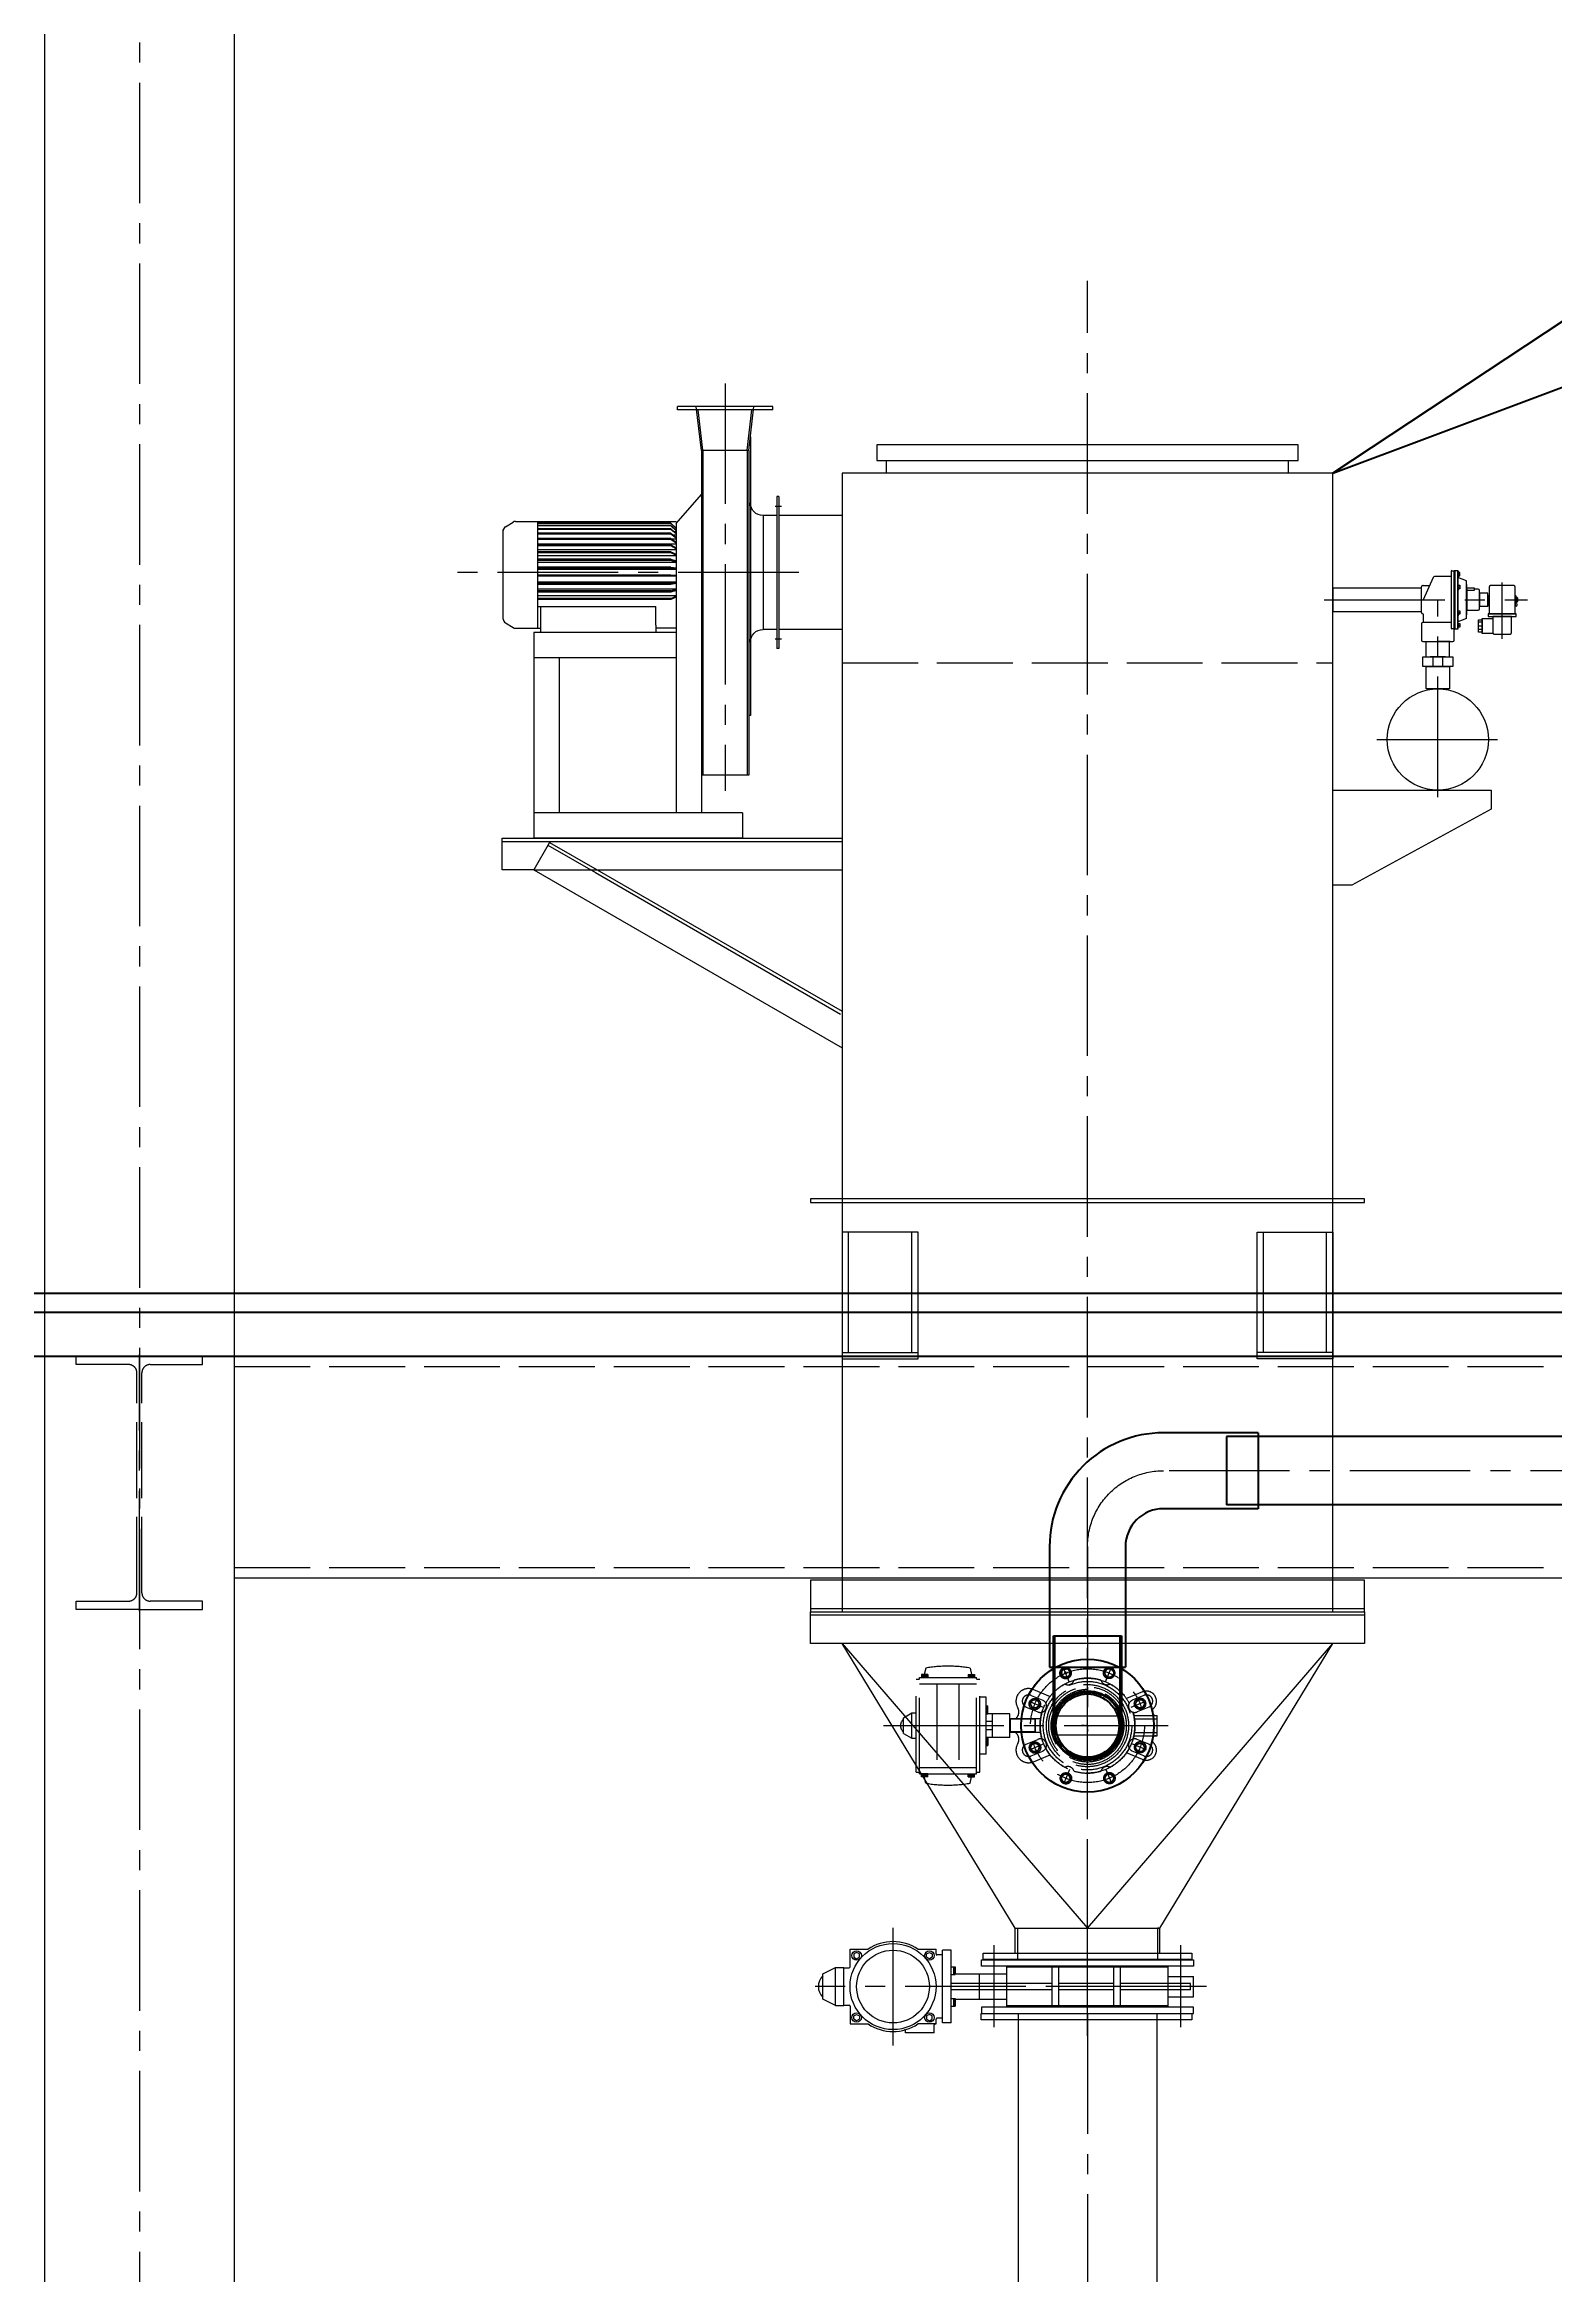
# Model space of a CAD drawing. Header units: millimetres. Extents: x 163705 to 1616509, y 81827 to 302547.
# Drawn here: x 1471036 to 1473418, y 149313 to 152833 of the extents above; entities that cross this region are included whole.
import ezdxf

# ---------------------------------------------------------------- set-up
doc = ezdxf.new("R2010")
doc.units = ezdxf.units.MM
doc.header["$LTSCALE"] = 10
doc.linetypes.add('ACAD_ISO02W100', pattern=[15, 12, -3])
doc.linetypes.add('CENTER2', pattern=[28.575, 19.05, -3.175, 3.175, -3.175])
for name, color, linetype, lineweight in [('1-中心线', 1, 'CENTER2', 0), ('1-剖面线', 8, 'Continuous', 0), ('1-虚线', 8, 'ACAD_ISO02W100', 0), ('1-设备轮廓', 2, 'Continuous', 18), ('1-钢构', 6, 'Continuous', 0)]:
    doc.layers.add(name, color=color, linetype=linetype, lineweight=lineweight)
doc.layers.add('1-隐线', color=8, linetype='Continuous')
doc.styles.get("Standard").update_dxf_attribs({"font": 'arial.ttf'})

# ---------------------------------------------------------------- blocks, each defined once
blk = doc.blocks.new('*U270')
for p, q in [((0, 16000), (0, 0)), ((300, 16000), (300, 0))]:
    blk.add_line(p, q)
at = {"layer": '1-中心线'}
blk.add_line((150, 16000), (150, 0), dxfattribs=at)
blk = doc.blocks.new('G$C3A64C6E4')
for p, q in [((0, 390), (0, 403)), ((0, 403), (100, 403)), ((83, 390), (0, 390)), ((200, 403), (100, 403)), ((117, 390), (200, 390)), ((200, 390), (200, 403)), ((96, 29), (96, 377)), ((104, 29), (104, 377)), ((0, 3), (0, 16)), ((0, 16), (83, 16)), ((100, 3), (0, 3)), ((100, 3), (200, 3)), ((200, 16), (117, 16)), ((200, 3), (200, 16))]:
    blk.add_line(p, q)
for centre, start, end in [((83, 377), 0, 90), ((117, 377), 90, 180), ((83, 29), 270, 0), ((117, 29), 180, 270)]:
    blk.add_arc(centre, 13, start, end)
at = {"layer": '1-中心线'}
blk.add_line((100, 0), (100, 406), dxfattribs=at)
blk.add_text('HC_SUPERPART', height=0.001).set_placement((100, 3))
blk = doc.blocks.new('*U283')
for p, q in [((0, 350), (5700, 350)), ((0, 350), (0, 0)), ((0, 0), (5700, 0))]:
    blk.add_line(p, q)
at = {"layer": '1-虚线'}
for p, q in [((0, 334), (5700, 334)), ((0, 16), (5700, 16))]:
    blk.add_line(p, q, dxfattribs=at)
blk = doc.blocks.new('*U287')
for p, q in [((0, 100, -1), (40000.1, 100, -19.8)), ((0, 70, -1), (40000.1, 70, -19.8)), ((0, 0, -0.9), (40000.1, 0, -21.3))]:
    blk.add_line(p, q)
blk = doc.blocks.new('A$C005838B1')
for q in [(743.6, 258), (743.6, 326.3), (704.8, 201.9)]:
    blk.add_line((524.6, 326.3), q)
for points in [[(524.6, 825.7), (524.6, 326.3), (236.1, -91.5)], [(743.6, 825.7), (743.6, 258), (236.1, -476.9)]]:
    blk.add_lwpolyline(points)
blk.add_lwpolyline([(469.1, 815.7), (802.2, 815.7), (802.2, 825.7), (469.1, 825.7)], close=True)
at = {"layer": '1-中心线'}
blk.add_lwpolyline([(634.1, 825.7), (634.1, 292.2), (236.1, -284.2)], dxfattribs=at)
blk = doc.blocks.new('DN200正视图')
for p, q in [((-375.5, 31), (-375.5, 59)), ((-375.5, 59), (-347, 59)), ((-268, 59), (-239.5, 59)), ((-239.5, 51.5), (-239.5, 59)), ((-229.5, 50), (-238, 50)), ((-229.5, -57.5), (-229.5, 57.5)), ((-215.5, 57.5), (-229.5, 57.5)), ((-215.5, -57.5), (-215.5, 57.5)), ((-418.5, 20), (-398.5, 30)), ((-418.5, -20), (-418.5, 20)), ((-398.5, -30), (-398.5, 30)), ((-398.5, 30), (-385.5, 30)), ((-398.5, 30), (-385.5, 30)), ((-385.5, -30), (-385.5, 30)), ((-385.5, 29.5), (-380.5, 29.5)), ((-385.5, 29.5), (-377, 29.5)), ((-215.5, 19), (-215.5, 31)), ((-215.5, 31), (-209, 31)), ((-215.5, 19), (-209, 19)), ((-55.7, 5), (-215.5, 5)), ((-211.5, 19), (-211.5, 31)), ((-211.5, 25), (-209, 25)), ((-209, 19), (-209, 31)), ((-208.7, 20), (-127.5, 20)), ((-208.5, 22), (-208.5, 28)), ((-171, -20), (-171, 20)), ((127.5, 32.5), (-127.5, 32.5)), ((-127.5, -32.5), (-127.5, 32.5)), ((127.5, 30.5), (-127.5, 30.5)), ((-55.7, -32.5), (-55.7, 32.5)), ((-45.2, -32.5), (-45.2, 32.5)), ((41.7, 5), (-45.2, 5)), ((41.7, 0), (-45.2, 0)), ((41.7, -32.5), (41.7, 32.5)), ((52.4, -32.5), (52.4, 32.5)), ((163.1, 5), (52.4, 5)), ((127.5, -32.5), (127.5, 32.5)), ((127.5, 16), (167.5, 16)), ((163.1, -5), (163.1, 5)), ((167.5, -16), (167.5, 16)), ((-398.5, -30), (-418.5, -20)), ((-398.5, -30), (-385.5, -30)), ((-385.5, -29.5), (-380.5, -29.5)), ((-385.5, -29.5), (-377, -29.5)), ((-375.5, -31), (-375.5, -59)), ((-55.7, -5), (-215.5, -5)), ((-215.5, -31), (-215.5, -19)), ((-215.5, -19), (-209, -19)), ((-215.5, -31), (-209, -31)), ((-211.5, -31), (-211.5, -19)), ((-211.5, -25), (-209, -25)), ((-209, -31), (-209, -19)), ((-208.7, -20), (-127.5, -20)), ((-208.5, -28), (-208.5, -22)), ((127.5, -30.5), (-127.5, -30.5)), ((127.5, -32.5), (-127.5, -32.5)), ((41.7, -5), (-45.2, -5)), ((163.1, -5), (52.4, -5)), ((127.5, -16), (167.5, -16)), ((-375.5, -59), (-347, -59)), ((-287.5, -73), (-287.5, -70.1)), ((-241, -59), (-268, -59)), ((-242.5, -73), (-242.5, -60.5)), ((-241, -59), (-239.5, -59)), ((-239.5, -59), (-239.5, -51.5)), ((-229.5, -50), (-238, -50)), ((-215.5, -57.5), (-229.5, -57.5)), ((-242.5, -73), (-287.5, -73))]:
    blk.add_line(p, q)
for points in [[(-365, 44), (-360.7, 46.5), (-360.7, 51.5), (-365, 54), (-369.3, 51.5), (-369.3, 46.5)], [(-250, 44), (-254.3, 46.5), (-254.3, 51.5), (-250, 54), (-245.7, 51.5), (-245.7, 46.5)], [(-167.5, 42.5), (167.5, 42.5), (167.5, 32.5), (-167.5, 32.5)], [(167.5, -32.5), (-167.5, -32.5), (-167.5, -42.5), (167.5, -42.5)], [(-365, -44), (-360.7, -46.5), (-360.7, -51.5), (-365, -54), (-369.3, -51.5), (-369.3, -46.5)], [(-250, -44), (-254.3, -46.5), (-254.3, -51.5), (-250, -54), (-245.7, -51.5), (-245.7, -46.5)]]:
    blk.add_lwpolyline(points, close=True)
for centre, radius in [((-307.5, 0), 68), ((-365, 49), 7.5), ((-307.5, 0), 57.5), ((-250, 49), 7.5), ((-365, -49), 7.5), ((-250, -49), 7.5)]:
    blk.add_circle(centre, radius)
for centre, radius, start, end in [((-307.5, 0), 71, 56.2001, 123.7999), ((-238, 51.5), 1.5, 180, 270), ((-401.4, 0), 24.1, 135.2397, 224.7603), ((-377, 31), 1.5, 270, 0), ((-217.7, 28), 9.25, 341.0754, 18.9246), ((-217.7, 22), 9.25, 341.0754, 18.9246), ((-377, -31), 1.5, 0, 90), ((-217.7, -22), 9.25, 341.0754, 18.9246), ((-217.7, -28), 9.25, 341.0754, 18.9246), ((-307.5, 0), 71, 236.2001, 303.7999), ((-289, -70.1), 1.5, 0, 104.7838), ((-241, -60.5), 1.5, 90, 180), ((-238, -51.5), 1.5, 90, 180)]:
    blk.add_arc(centre, radius, start, end)
at = {"layer": '1-中心线'}
for p, q in [((-307.5, -93), (-307.5, 93)), ((0, -78.1), (0, 72.5)), ((-147.5, -64.2), (-147.5, 60.8)), ((147.5, -64.2), (147.5, 60.8)), ((188.2, 0), (-430.6, 0))]:
    blk.add_line(p, q, dxfattribs=at)
blk = doc.blocks.new('A$C3f21aa4b')
for p, q in [((628.4, 568), (628.4, 448)), ((678.4, 562), (678.4, 454)), ((952.4, 247.2), (844.4, 247.2)), ((958.4, 197.2), (838.4, 197.2))]:
    blk.add_line(p, q)
blk.add_lwpolyline([(-2.6, 613), (7.4, 613), (7.4, 403), (-2.6, 403)], close=True)
for points in [[(628.4, 568), (778.4, 568, -0.414214), (958.4, 388), (958.4, 197.2)], [(628.4, 448), (778.4, 448, -0.414214), (838.4, 388), (838.4, 197.2)]]:
    blk.add_lwpolyline(points, format="xyb")
for points in [[(7.4, 562), (678.4, 562)], [(7.4, 454), (678.4, 454)], [(844.4, 105), (844.4, 247.2)], [(844.4, 247.2), (844.4, 105)], [(952.4, 105), (952.4, 247.2)], [(952.4, 247.2), (952.4, 105)]]:
    blk.add_lwpolyline(points)
blk.add_arc((898.4, 105), 54, 180, 0)
at = {"layer": '1-中心线'}
blk.add_lwpolyline([(7.4, 508), (778.4, 508, -0.414214), (898.4, 388), (898.4, 105)], format="xyb", dxfattribs=at)
at = {"layer": '1-剖面线'}
for points in [[(847.4, 105), (847.4, 247.2)], [(949.4, 105), (949.4, 247.2)]]:
    blk.add_lwpolyline(points, dxfattribs=at)
blk.add_arc((898.4, 105), 51, 180, 0, dxfattribs=at)
blk = doc.blocks.new('zw$D376')
for p, q in [((41, 682.4), (192, 682.4)), ((41, 677.4), (41, 682.4)), ((41, 677.4), (192, 677.4)), ((79, 612.9), (71, 682.4)), ((81.5, 613.2), (74.1, 677.4)), ((151.5, 613.2), (158.9, 677.4)), ((154, 612.9), (162, 682.4)), ((192, 677.4), (192, 682.4)), ((76.5, 634.6), (76.5, 193.8)), ((79, 612.9), (79, 99.6)), ((79, 612.9), (154, 612.9)), ((81.5, 612.9), (81.5, 99.6)), ((151.5, 612.9), (151.5, 99.6)), ((154, 612.9), (154, 40)), ((31.5, 540), (31.5, 300)), ((31.5, 540), (34.5, 540)), ((34.5, 540), (34.5, 300)), ((194, 497.5), (154, 543.1)), ((37.3, 525), (27.5, 525)), ((34.5, 510), (56.5, 510)), ((56.5, 510), (56.5, 330)), ((194, 499.9), (412.8, 499.9)), ((202.3, 498), (194, 490)), ((194, 489.5), (202.3, 497.6)), ((194, 497.5), (194, 40)), ((202.3, 494.4), (194, 486.7)), ((194, 486), (202.3, 493.7)), ((202.3, 498), (202.3, 497.6)), ((202.3, 498), (412.8, 498)), ((202.3, 497.6), (412.8, 497.6)), ((202.3, 494.4), (202.3, 493.7)), ((202.3, 494.4), (412.8, 494.4)), ((202.3, 493.7), (412.8, 493.7)), ((412.8, 332.2), (412.8, 500.6)), ((447.9, 500.6), (412.8, 500.6)), ((463.9, 492.2), (451.5, 499.6)), ((202.3, 489.1), (194, 481.9)), ((195.5, 488.1), (194, 488.1)), ((194, 480.9), (202.3, 488)), ((197.2, 484.6), (194, 484.6)), ((202.3, 482.1), (194, 475.6)), ((194, 474.3), (202.3, 480.8)), ((199.2, 479.6), (194, 479.6)), ((202.3, 473.5), (194, 467.9)), ((201.7, 473.1), (194, 473.1)), ((194, 466.4), (202.3, 472)), ((412.8, 465.4), (194, 465.4)), ((202.3, 463.7), (194, 459)), ((194, 457.3), (202.3, 462)), ((202.3, 489.1), (202.3, 488)), ((202.3, 489.1), (412.8, 489.1)), ((202.3, 488), (412.8, 488)), ((202.3, 482.1), (202.3, 480.8)), ((202.3, 482.1), (412.8, 482.1)), ((202.3, 480.8), (412.8, 480.8)), ((202.3, 473.5), (202.3, 472)), ((202.3, 473.5), (412.8, 473.5)), ((202.3, 472), (412.8, 472)), ((202.3, 463.7), (202.3, 462)), ((202.3, 463.7), (412.8, 463.7)), ((202.3, 462), (412.8, 462)), ((467.3, 346.3), (467.3, 488.1)), ((412.8, 456.5), (194, 456.5)), ((202.3, 452.8), (194, 449.2)), ((194, 447.3), (202.3, 450.9)), ((412.8, 446.7), (194, 446.7)), ((202.3, 441), (194, 438.6)), ((194, 436.6), (202.3, 439)), ((412.8, 436.2), (194, 436.2)), ((202.3, 428.7), (194, 427.5)), ((194, 425.4), (202.3, 426.6)), ((412.8, 425.2), (194, 425.2)), ((202.3, 452.8), (202.3, 450.9)), ((202.3, 452.8), (412.8, 452.8)), ((202.3, 450.9), (412.8, 450.9)), ((202.3, 441), (202.3, 439)), ((202.3, 441), (412.8, 441)), ((202.3, 439), (412.8, 439)), ((202.3, 428.7), (202.3, 426.6)), ((202.3, 428.7), (412.8, 428.7)), ((202.3, 426.6), (412.8, 426.6)), ((202.3, 416), (194, 416)), ((194, 414), (202.3, 414)), ((194, 404.8), (412.8, 404.8)), ((202.3, 403.4), (194, 404.6)), ((194, 402.5), (202.3, 401.3)), ((194, 393.8), (412.8, 393.8)), ((202.3, 391), (194, 393.4)), ((194, 391.4), (202.3, 389)), ((202.3, 416), (202.3, 414)), ((202.3, 416), (412.8, 416)), ((202.3, 414), (412.8, 414)), ((202.3, 403.4), (202.3, 401.3)), ((202.3, 403.4), (412.8, 403.4)), ((202.3, 401.3), (412.8, 401.3)), ((202.3, 391), (202.3, 389)), ((202.3, 391), (412.8, 391)), ((202.3, 389), (412.8, 389)), ((194, 383.3), (412.8, 383.3)), ((202.3, 379.1), (194, 382.7)), ((194, 380.8), (202.3, 377.2)), ((202.3, 379.1), (202.3, 377.2)), ((202.3, 379.1), (412.8, 379.1)), ((202.3, 377.2), (412.8, 377.2)), ((226, 364.7), (226, 366.5)), ((412.8, 366.5), (226, 366.5)), ((226, 336.8), (226, 364.7)), ((408.6, 366.5), (408.6, 336.8)), ((34.5, 330), (56.5, 330)), ((194, 332), (226, 332)), ((194, 325), (419, 325)), ((226, 336.8), (226, 325)), ((226, 325), (408.6, 325)), ((408.6, 336.8), (408.6, 325)), ((447.9, 332), (408.6, 332)), ((419, 325), (419, 0)), ((463.9, 340.4), (451.5, 333)), ((37.3, 315), (27.5, 315)), ((31.5, 300), (34.5, 300)), ((194, 285), (419, 285)), ((379, 285), (379, 40)), ((76.5, 193.8), (79, 193.8)), ((79, 99.6), (154, 99.6)), ((89, 40), (89, 0)), ((89, 40), (419, 40)), ((89, 0), (419, 0))]:
    blk.add_line(p, q)
for centre, start, end in [((56.5, 530), 270, 0), ((56.5, 310), 0, 90)]:
    blk.add_arc(centre, 20, start, end)
at = {"extrusion": (0, 0, -1)}
for centre, start, end in [((-447.9, 493.7), 90, 120.9638), ((-460.3, 486.2), 120.9638, 180), ((-447.9, 338.9), 239.0362, 270), ((-460.3, 346.3), 180, 239.0362)]:
    blk.add_arc(centre, 6.96, start, end, dxfattribs=at)
at = {"layer": '1-中心线'}
for p, q in [((116.5, 719), (116.5, 74.9)), ((0, 420), (544.3, 420))]:
    blk.add_line(p, q, dxfattribs=at)
blk = doc.blocks.new('DMC-12正立面')
for p, q in [((-388, 1283), (-488, 1283)), ((-488, 1283), (-488, 1103)), ((-388, 1103), (-488, 1103))]:
    blk.add_line(p, q)
at = {"layer": '1-中心线'}
for p, q in [((0, -1000), (0, 1654.2)), ((655.6, 1088.2), (655.6, 1177.2)), ((374.2, 1150), (695.5, 1150)), ((553.9, 837.9), (553.9, 1150)), ((457.5, 928.9), (649.6, 928.9)), ((-147.5, -1017.1), (-147.5, -976.9)), ((147.5, -1017.1), (147.5, -976.9))]:
    blk.add_line(p, q, dxfattribs=at)
at = {"layer": '1-虚线'}
for p, q in [((-388, 1050), (388, 1050)), ((-850.5, 766.4), (-875.5, 723)), ((-853, 762), (-778, 718.7)), ((-850.5, 766.4), (-775.5, 723))]:
    blk.add_line(p, q, dxfattribs=at)
at = {"layer": '1-设备轮廓'}
for p, q in [((-318, 1350), (-318, 1370)), ((-318, 1370), (318, 1370)), ((318, 1350), (318, 1370)), ((528, 1168.5), (441.9, 1168.5)), ((528, 1129.8), (528, 1170.2)), ((528, 1135.2), (528, 1164.8)), ((530.5, 1172.4), (530.2, 1172.4)), ((546.7, 1185.2), (530.5, 1150)), ((530.5, 1172.4), (540.8, 1172.4)), ((530.5, 1172.4), (540.8, 1172.4)), ((574.9, 1186.5), (548.7, 1186.5)), ((574.9, 1194.8), (574.9, 1105.2)), ((576, 1195.9), (579.8, 1195.9)), ((579.8, 1196.4), (579.8, 1103.6)), ((579.8, 1196.4), (579.8, 1103.6)), ((579.8, 1196.4), (580.8, 1196.4)), ((579.8, 1104.1), (579.8, 1195.9)), ((580.8, 1103.6), (580.8, 1196.4)), ((580.8, 1103.6), (580.8, 1196.4)), ((580.8, 1195.9), (580.8, 1104.1)), ((580.8, 1195.9), (580.8, 1104.1)), ((585.7, 1195.9), (580.8, 1195.9)), ((585.7, 1104.1), (585.7, 1195.9)), ((585.7, 1104.1), (585.7, 1195.9)), ((585.7, 1184.9), (585.7, 1195.9)), ((585.7, 1195.8), (586.2, 1195.8)), ((585.7, 1189.9), (585.7, 1179.1)), ((585.7, 1185.8), (585.7, 1114.2)), ((585.7, 1185.8), (585.7, 1114.2)), ((586.2, 1185), (585.7, 1185)), ((586.2, 1185), (585.7, 1185)), ((599, 1179.8), (585.7, 1184.9)), ((586.2, 1175.6), (585.7, 1175.6)), ((585.7, 1175.6), (585.7, 1164.8)), ((585.7, 1164.8), (586.2, 1164.8)), ((586.2, 1195.8), (586.2, 1185)), ((586.2, 1195.8), (586.2, 1185)), ((586.2, 1188.7), (586.2, 1192.1)), ((586.2, 1188.7), (586.2, 1192.1)), ((588.5, 1190.4), (586.2, 1190.4)), ((586.2, 1164.8), (586.2, 1175.6)), ((586.2, 1170.2), (588.5, 1170.2)), ((586.2, 1168.6), (586.2, 1165.1)), ((586.2, 1168.6), (586.2, 1165.1)), ((599, 1120.2), (599, 1179.8)), ((599, 1120.2), (599, 1179.8)), ((600, 1173.9), (599, 1173.9)), ((599, 1173.9), (599, 1126.1)), ((600, 1173.9), (599, 1173.9)), ((599, 1173.9), (599, 1126.1)), ((600, 1126.1), (600, 1173.9)), ((600, 1126.1), (600, 1173.9)), ((600, 1168.9), (611.1, 1168.9)), ((600, 1164.6), (600, 1168.9)), ((600, 1168.9), (611.1, 1168.9)), ((600, 1164.6), (600, 1168.9)), ((600, 1166.5), (600, 1133.5)), ((600, 1166.5), (600, 1133.5)), ((611.1, 1164.6), (600, 1164.6)), ((611.1, 1164.6), (600, 1164.6)), ((611.1, 1168.9), (611.1, 1164.6)), ((611.1, 1168.9), (611.1, 1164.6)), ((617.5, 1166.5), (611.1, 1166.5)), ((619.8, 1135.7), (619.8, 1164.3)), ((635.1, 1170), (635.1, 1127.8)), ((673.9, 1172.2), (637.3, 1172.2)), ((676.1, 1127.8), (676.1, 1170)), ((441.9, 1131.5), (528, 1131.5)), ((530.2, 1127.6), (530.5, 1127.6)), ((530.5, 1127.6), (530.5, 1114)), ((530.5, 1127.6), (530.5, 1114)), ((585.7, 1152.1), (585.7, 1141.2)), ((586.2, 1135.2), (585.7, 1135.2)), ((585.7, 1135.2), (585.7, 1124.4)), ((586.2, 1124.4), (586.2, 1135.2)), ((586.2, 1129.8), (588.5, 1129.8)), ((586.2, 1128.2), (586.2, 1124.7)), ((586.2, 1128.2), (586.2, 1124.7)), ((600, 1133.5), (617.5, 1133.5)), ((633.1, 1160.4), (619.8, 1160.4)), ((619.8, 1160.4), (619.8, 1139.6)), ((633.1, 1160.4), (619.8, 1160.4)), ((619.8, 1160.4), (619.8, 1139.6)), ((619.8, 1139.6), (633.1, 1139.6)), ((619.8, 1139.6), (633.1, 1139.6)), ((633.1, 1139.6), (633.1, 1160.4)), ((633.1, 1139.6), (633.1, 1160.4)), ((635.1, 1154.9), (633.1, 1154.9)), ((633.1, 1154.9), (633.1, 1145.1)), ((635.1, 1154.9), (633.1, 1154.9)), ((633.1, 1154.9), (633.1, 1145.1)), ((633.1, 1145.1), (635.1, 1145.1)), ((633.1, 1145.1), (635.1, 1145.1)), ((677.8, 1127.8), (633.4, 1127.8)), ((677.8, 1127.8), (633.4, 1127.8)), ((633.4, 1127.8), (633.4, 1123.4)), ((635.1, 1142.6), (635.1, 1157.4)), ((635.1, 1145.1), (635.1, 1154.9)), ((635.1, 1127.8), (676.1, 1127.8)), ((635.1, 1127.8), (676.1, 1127.8)), ((676.1, 1150), (676.6, 1150)), ((676.6, 1150.1), (676.2, 1158.8)), ((676.6, 1149.9), (676.2, 1141.2)), ((679.5, 1141.7), (677.1, 1154.8)), ((677.7, 1156.6), (677.3, 1155.9)), ((677.5, 1152.5), (678, 1149.8)), ((677.8, 1140), (677.8, 1140)), ((677.8, 1123.4), (677.8, 1127.8)), ((677.8, 1123.4), (677.8, 1127.8)), ((678.4, 1153.8), (678.4, 1153.8)), ((678.7, 1146), (678.8, 1146)), ((679.7, 1152.9), (679.7, 1147.1)), ((528, 1111.7), (528, 1086.1)), ((574.9, 1114), (530.2, 1114)), ((574.9, 1114), (568.5, 1114)), ((574.9, 1114), (568.5, 1114)), ((579.8, 1104.1), (576, 1104.1)), ((579.8, 1086.1), (579.8, 1114)), ((579.8, 1104.1), (579.8, 1111.7)), ((579.8, 1103.6), (580.8, 1103.6)), ((579.8, 1103.6), (580.8, 1103.6)), ((580.8, 1104.1), (585.7, 1104.1)), ((580.8, 1104.1), (585.7, 1104.1)), ((585.7, 1124.4), (586.2, 1124.4)), ((585.7, 1120.2), (585.7, 1109.4)), ((599, 1120.2), (585.7, 1115.1)), ((585.7, 1115.1), (585.7, 1104.1)), ((586.2, 1115), (585.7, 1115)), ((586.2, 1115), (585.7, 1115)), ((585.7, 1115), (585.7, 1104.2)), ((585.7, 1104.2), (586.2, 1104.2)), ((586.2, 1104.2), (586.2, 1115)), ((586.2, 1104.2), (586.2, 1115)), ((586.2, 1111.3), (586.2, 1107.9)), ((586.2, 1111.3), (586.2, 1107.9)), ((586.2, 1109.6), (588.5, 1109.6)), ((599, 1126.1), (600, 1126.1)), ((599, 1126.1), (600, 1126.1)), ((618.4, 1098.5), (618.4, 1118.4)), ((618.4, 1118.4), (624, 1118.4)), ((618.4, 1098.5), (618.4, 1118.4)), ((618.4, 1118.4), (624, 1118.4)), ((624, 1114.3), (618.4, 1114.3)), ((624, 1114.3), (618.4, 1114.3)), ((618.4, 1108.5), (624, 1108.5)), ((618.4, 1108.5), (624, 1108.5)), ((624, 1102.7), (618.4, 1102.7)), ((624, 1102.7), (618.4, 1102.7)), ((624, 1098.5), (618.4, 1098.5)), ((624, 1098.5), (618.4, 1098.5)), ((624, 1096.8), (624, 1120.1)), ((624, 1120.1), (640.6, 1120.1)), ((624, 1096.8), (624, 1120.1)), ((624, 1120.1), (640.6, 1120.1)), ((624, 1118.4), (624, 1098.5)), ((624, 1118.4), (624, 1098.5)), ((640.6, 1096.8), (624, 1096.8)), ((640.6, 1096.8), (624, 1096.8)), ((633.4, 1123.4), (677.8, 1123.4)), ((633.4, 1123.4), (677.8, 1123.4)), ((670.6, 1123.4), (640.6, 1123.4)), ((670.6, 1123.4), (640.6, 1123.4)), ((640.6, 1123.4), (640.6, 1097.9)), ((640.6, 1120.1), (640.6, 1096.8)), ((640.6, 1120.1), (640.6, 1096.8)), ((642.8, 1095.6), (668.3, 1095.6)), ((670.6, 1097.9), (670.6, 1123.4)), ((530.1, 1044.3), (530.1, 1059.9)), ((530.1, 1059.9), (577.7, 1059.9)), ((530.1, 1044.3), (530.1, 1059.9)), ((530.1, 1059.9), (577.7, 1059.9)), ((530.2, 1083.9), (577.6, 1083.9)), ((534.2, 1083.9), (545, 1083.9)), ((534.2, 1083.9), (573.6, 1083.9)), ((534.2, 1083.9), (545, 1083.9)), ((534.2, 1083.9), (573.6, 1083.9)), ((535.4, 1059.9), (535.4, 1083.9)), ((566.2, 1059.9), (541.6, 1059.9)), ((545, 1083.9), (573.6, 1083.9)), ((545, 1083.9), (573.6, 1083.9)), ((546.5, 1044.3), (546.5, 1059.9)), ((546.5, 1044.3), (546.5, 1059.9)), ((573.6, 1083.9), (553.9, 1083.9)), ((573.6, 1083.9), (553.9, 1083.9)), ((561.3, 1059.9), (561.3, 1044.3)), ((561.3, 1059.9), (561.3, 1044.3)), ((572.4, 1076.1), (572.4, 1083.9)), ((572.4, 1059.9), (572.4, 1083.9)), ((577.7, 1059.9), (577.7, 1044.3)), ((577.7, 1059.9), (577.7, 1044.3)), ((577.7, 1044.3), (530.1, 1044.3)), ((577.7, 1044.3), (530.1, 1044.3)), ((-925.5, 773), (-388, 773)), ((-925.5, 723), (-925.5, 773)), ((-925.5, 768), (-388, 768)), ((-875.5, 723), (-925.5, 723)), ((-875.5, 723), (-388, 723)), ((-875.5, 723), (-388, 441.6)), ((-778, 718.7), (-390.5, 495)), ((-775.5, 723), (-388, 499.3)), ((-438, -445), (438, -445)), ((-438, -455), (438, -455)), ((-114.5, -950), (-388, -500)), ((-388, -500), (0, -950)), ((0, -950), (388, -500)), ((114.5, -950), (388, -500)), ((-114.5, -950), (114.5, -950)), ((-114.5, -990), (-114.5, -950)), ((-113, -950), (-110.5, -950)), ((-110.5, -950), (-110.5, -1000)), ((113, -950), (110.5, -950)), ((110.5, -950), (110.5, -1000)), ((114.5, -990), (114.5, -950))]:
    blk.add_line(p, q, dxfattribs=at)
for points in [[(-333, 1370), (333, 1370), (333, 1395), (-333, 1395)], [(-388, -450), (388, -450), (388, 1350), (-388, 1350)], [(388, 1131.5), (528, 1131.5), (528, 1168.5), (388, 1168.5)], [(588.5, 1193.2), (586.2, 1193.2), (586.2, 1187.6), (588.5, 1187.6)], [(588.5, 1167.4), (586.2, 1167.4), (586.2, 1173), (588.5, 1173)], [(588.5, 1127), (586.2, 1127), (586.2, 1132.6), (588.5, 1132.6)], [(588.5, 1106.8), (586.2, 1106.8), (586.2, 1112.4), (588.5, 1112.4)], [(535.4, 1008.9), (535.4, 1044.3), (572.4, 1044.3), (572.4, 1008.9)], [(535.4, 1008.9), (535.4, 1044.3), (572.4, 1044.3), (572.4, 1008.9)], [(638, 848.9), (638, 818.9), (418, 698.9), (388, 698.9), (388, 848.9)], [(-438, 197), (438, 197), (438, 203), (-438, 203)], [(-438, -450), (438, -450), (438, -400), (-438, -400)], [(-438, -450), (438, -450), (438, -500), (-438, -500)], [(165, -1000), (-165, -1000), (-165, -990), (165, -990)]]:
    blk.add_lwpolyline(points, close=True, dxfattribs=at)
blk.add_circle((553.9, 928.9), 80, dxfattribs=at)
for centre, radius, start, end in [((530.2, 1170.2), 2.24, 90, 180), ((548.7, 1184.3), 2.24, 90, 155.2739), ((576, 1194.8), 1.12, 90, 180), ((617.5, 1164.3), 2.24, 0, 90), ((637.3, 1170), 2.24, 90, 180), ((673.9, 1170), 2.24, 0, 90), ((530.2, 1129.8), 2.24, 180, 270), ((617.5, 1135.7), 2.24, 270, 0), ((633.1, 1155.8), 0.65, 270, 90), ((633.1, 1155.8), 0.65, 270, 90), ((633.1, 1141), 0.65, 270, 90), ((633.1, 1141), 0.65, 270, 90), ((677.8, 1141.7), 1.66, 195.3585, 270), ((674.9, 1150), 1.67, 357.2188, 2.7812), ((678.8, 1155.1), 1.66, 151.1332, 190.0581), ((678.6, 1152.7), 1.11, 100, 190), ((677.8, 1141.7), 1.67, 270, 0), ((678.6, 1152.7), 1.11, 10, 100), ((678.6, 1147.1), 1.11, 280, 360), ((530.2, 1111.7), 2.24, 90, 180), ((576, 1105.2), 1.12, 180, 270), ((642.8, 1097.9), 2.24, 180, 270), ((668.3, 1097.9), 2.24, 270, 0), ((530.2, 1086.1), 2.24, 180, 270), ((577.6, 1086.1), 2.24, 270, 0)]:
    blk.add_arc(centre, radius, start, end, dxfattribs=at)
at = {"layer": '1-设备轮廓', "xscale": -1}
blk.add_blockref('zw$D376', (-456.5, 773), dxfattribs=at)
blk = doc.blocks.new('SW_CENTERMARKSYMBOL_24')
at = {"layer": '1-中心线'}
for p, q in [((-5, 0), (-9.5, 0)), ((0, 0), (-2.5, 0)), ((0, 5), (0, 9.5)), ((0, 0), (0, 2.5)), ((0, 0), (0, -2.5)), ((0, 0), (2.5, 0)), ((5, 0), (9.5, 0)), ((0, -5), (0, -9.5))]:
    blk.add_line(p, q, dxfattribs=at)
blk = doc.blocks.new('SW_CENTERMARKSYMBOL_25')
at = {"layer": '1-中心线'}
for p, q in [((-5, 0), (-9.5, 0)), ((0, 0), (-2.5, 0)), ((0, 5), (0, 9.5)), ((0, 0), (0, 2.5)), ((0, 0), (0, -2.5)), ((0, 0), (2.5, 0)), ((5, 0), (9.5, 0)), ((0, -5), (0, -9.5))]:
    blk.add_line(p, q, dxfattribs=at)
blk = doc.blocks.new('A$Cdcd6bfbc')
at = {"layer": '1-隐线', "lineweight": 18}
h = blk.add_hatch(dxfattribs=at)
h.set_pattern_fill('ANSI31', color=256, scale=10, style=0)
h.set_pattern_definition([(45, (-826.893, -165.894), (-22.45064, 22.45064), [])])
edge = h.paths.add_edge_path(flags=0)
edge.add_arc((1000.8, 387.1), 54, 0, 360)
edge = h.paths.add_edge_path(flags=0)
edge.add_arc((1000.8, 387.1), 50, 0, 360)
at = {"layer": '1-钢构'}
for p, q in [((622.8, 977.1), (622.8, 1167.1)), ((722.8, 977.1), (722.8, 1167.1)), ((1278.8, 977.1), (1278.8, 1167.1)), ((1378.8, 977.1), (1378.8, 1167.1)), ((612.8, 977.1), (732.8, 977.1)), ((1388.8, 977.1), (1268.8, 977.1))]:
    blk.add_line(p, q, dxfattribs=at)
for points in [[(612.8, 967.1), (732.8, 967.1), (732.8, 1167.1), (612.8, 1167.1)], [(1388.8, 967.1), (1268.8, 967.1), (1268.8, 1167.1), (1388.8, 1167.1)]]:
    blk.add_lwpolyline(points, close=True, dxfattribs=at)
at = {"layer": '1-隐线'}
for centre, radius in [((1000.8, 387.1), 105), ((966.4, 470.2), 7), ((1035.2, 470.2), 7), ((917.6, 421.5), 7), ((1000.8, 387.1), 55), ((1000.8, 387.1), 54), ((1000.8, 387.1), 50), ((1083.9, 421.5), 7), ((917.6, 352.6), 7), ((1083.9, 352.6), 7), ((966.4, 303.9), 7), ((1035.2, 303.9), 7)]:
    blk.add_circle(centre, radius, dxfattribs=at)
at = {"layer": '1-设备轮廓'}
blk.add_blockref('DMC-12正立面', (1000.8, 1017.1), dxfattribs=at)
at = {"layer": '1-隐线'}
for name, p in [('SW_CENTERMARKSYMBOL_25', (966.4, 470.2)), ('SW_CENTERMARKSYMBOL_24', (1000.8, 387.1))]:
    blk.add_blockref(name, p, dxfattribs=at)
blk = doc.blocks.new('*U792')
at = {"layer": '1-中心线'}
blk.add_line((-11.5, -4.8), (11.5, 4.8), dxfattribs=at)
blk = doc.blocks.new('*U791')
at = {"layer": '1-中心线', "lineweight": -2}
for p, rotation in [((41773.5, 35608.3), 90), ((41840.5, 35608.5), 45), ((41726.3, 35560.8), 135), ((41726.6, 35493.8), 180), ((41888.3, 35494.4), 315), ((41774.1, 35446.6), 225), ((41841.1, 35446.9), 270)]:
    blk.add_blockref('*U792', p, dxfattribs=dict(at, rotation=rotation))
blk.add_blockref('*U792', (41888, 35561.4), dxfattribs=at)
blk = doc.blocks.new('DN100俯视图')
for p, q in [((-270.7, -73.5), (-270.7, 73.5)), ((-270.7, 73.5), (-265.7, 73.5)), ((-265.7, -76), (-265.7, 76)), ((-265.7, 76), (-175.7, 76)), ((-252.7, 81), (-262.7, 81)), ((-262.7, 81), (-262.7, 76)), ((-252.7, 76), (-262.7, 76)), ((-262.5, 81), (-262.5, 76)), ((-262.1, 81), (-262.1, 76)), ((-261.7, 81), (-261.7, 76)), ((-261.3, 81), (-261.3, 76)), ((-260.9, 81), (-260.9, 76)), ((-260.5, 81), (-260.5, 76)), ((-260.1, 81), (-260.1, 76)), ((-259.7, 81), (-259.7, 76)), ((-259.3, 81), (-259.3, 76)), ((-258.9, 81), (-258.9, 76)), ((-258.5, 81), (-258.5, 76)), ((-255.7, 91), (-258.1, 81)), ((-258.1, 81), (-258.1, 76)), ((-257.7, 81), (-257.7, 76)), ((-257.3, 81), (-257.3, 76)), ((-256.9, 81), (-256.9, 76)), ((-256.5, 81), (-256.5, 76)), ((-256.1, 81), (-256.1, 76)), ((-255.7, 81), (-255.7, 76)), ((-255.3, 81), (-255.3, 76)), ((-254.9, 81), (-254.9, 76)), ((-254.5, 81), (-254.5, 76)), ((-254.1, 81), (-254.1, 76)), ((-253.7, 81), (-253.7, 76)), ((-253.3, 81), (-253.3, 76)), ((-252.9, 81), (-252.9, 76)), ((-252.7, 81), (-252.7, 76)), ((-188.7, 81), (-178.7, 81)), ((-188.7, 81), (-188.7, 76)), ((-188.7, 76), (-178.7, 76)), ((-188.5, 81), (-188.5, 76)), ((-188.1, 81), (-188.1, 76)), ((-187.7, 81), (-187.7, 76)), ((-187.3, 81), (-187.3, 76)), ((-186.9, 81), (-186.9, 76)), ((-186.5, 81), (-186.5, 76)), ((-186.1, 81), (-186.1, 76)), ((-185.7, 91), (-183.4, 81)), ((-185.7, 81), (-185.7, 76)), ((-185.3, 81), (-185.3, 76)), ((-184.9, 81), (-184.9, 76)), ((-184.5, 81), (-184.5, 76)), ((-184.1, 81), (-184.1, 76)), ((-183.7, 81), (-183.7, 76)), ((-183.3, 81), (-183.3, 76)), ((-182.9, 81), (-182.9, 76)), ((-182.5, 81), (-182.5, 76)), ((-182.1, 81), (-182.1, 76)), ((-181.7, 81), (-181.7, 76)), ((-181.3, 81), (-181.3, 76)), ((-180.9, 81), (-180.9, 76)), ((-180.5, 81), (-180.5, 76)), ((-180.1, 81), (-180.1, 76)), ((-179.7, 81), (-179.7, 76)), ((-179.3, 81), (-179.3, 76)), ((-178.9, 81), (-178.9, 76)), ((-178.7, 81), (-178.7, 76)), ((-175.7, -76), (-175.7, 76)), ((-175.7, 73.5), (-170, 73.5)), ((-170, -73.5), (-170, 73.5)), ((-265.7, 66), (-175.7, 66)), ((-238.2, 66), (-238.2, -66)), ((-203.2, 66), (-203.2, -66)), ((-160, 45), (-170, 45)), ((-160, -45), (-160, 45)), ((-89.2, 47.9), (-70.8, 40.1)), ((-85.4, 57.1), (-59.2, 46.1)), ((86.9, 53.4), (61.6, 42.8)), ((89.2, 47.9), (70.8, 40.1)), ((-290.7, 12.5), (-277.7, 20)), ((-290.7, -12.5), (-290.7, 12.5)), ((-277.7, -20), (-277.7, 20)), ((-277.7, 20), (-270.7, 20)), ((-160, 31), (-159, 31)), ((-160, 19), (-160, 31)), ((-160, 19), (-159, 19)), ((-123, 18.5), (-160, 18.5)), ((-150, 6.5), (-160, 6.5)), ((-159, 31.5), (-157.4, 31.5)), ((-159, 19), (-159, 31.5)), ((-157.7, 28.5), (-159, 28.5)), ((-157.7, 21.5), (-159, 21.5)), ((-159, 18.5), (-159, 19)), ((-159, 18.5), (-157.4, 18.5)), ((-157.4, 18.5), (-157.4, 31.5)), ((-157.4, 21.5), (-157.4, 28.5)), ((-150, -18.5), (-150, 18.5)), ((-123, -18.5), (-123, 18.5)), ((-75, 11), (-123, 11)), ((-122, -10), (-122, 10)), ((-83, 10), (-122, 10)), ((-97, 29.4), (-78.5, 21.7)), ((-83, -10), (-83, 10)), ((-82, -11), (-82, 11)), ((50.3, 15.1), (-50.3, 15.1)), ((73.3, 16), (110, 16)), ((74.2, 11), (110, 11)), ((97, 29.4), (78.5, 21.7)), ((110, -16), (110, 16)), ((-290.7, -12.5), (-277.7, -20)), ((-277.7, -20), (-270.7, -20)), ((-150, -6.5), (-160, -6.5)), ((-123, -18.5), (-160, -18.5)), ((-160, -19), (-159, -19)), ((-160, -19), (-160, -31)), ((-160, -31), (-159, -31)), ((-159, -18.5), (-157.4, -18.5)), ((-159, -18.5), (-159, -19)), ((-159, -19), (-159, -31.5)), ((-157.7, -21.5), (-159, -21.5)), ((-157.7, -28.5), (-159, -28.5)), ((-159, -31.5), (-157.4, -31.5)), ((-157.4, -18.5), (-157.4, -31.5)), ((-157.4, -21.5), (-157.4, -28.5)), ((-74.2, -11), (-123, -11)), ((-83, -10), (-122, -10)), ((-97, -29.4), (-78.5, -21.7)), ((50.3, -14.9), (-50.3, -14.9)), ((73.3, -16), (110, -16)), ((74.2, -11), (110, -11)), ((97, -29.4), (78.5, -21.7)), ((-265.7, -66), (-175.7, -66)), ((-160, -45), (-170, -45)), ((-89.2, -47.9), (-70.8, -40.1)), ((-85.4, -57.1), (-59.2, -46.1)), ((86.9, -53.4), (61.6, -42.8)), ((89.2, -47.9), (70.8, -40.1)), ((-270.7, -73.5), (-265.7, -73.5)), ((-265.7, -76), (-175.7, -76)), ((-252.7, -76), (-262.7, -76)), ((-262.7, -81), (-262.7, -76)), ((-252.7, -81), (-262.7, -81)), ((-262.5, -81), (-262.5, -76)), ((-262.1, -81), (-262.1, -76)), ((-261.7, -81), (-261.7, -76)), ((-261.3, -81), (-261.3, -76)), ((-260.9, -81), (-260.9, -76)), ((-260.5, -81), (-260.5, -76)), ((-260.1, -81), (-260.1, -76)), ((-259.7, -81), (-259.7, -76)), ((-259.3, -81), (-259.3, -76)), ((-258.9, -81), (-258.9, -76)), ((-258.5, -81), (-258.5, -76)), ((-258.1, -81), (-258.1, -76)), ((-255.7, -91), (-258.1, -81)), ((-257.7, -81), (-257.7, -76)), ((-257.3, -81), (-257.3, -76)), ((-256.9, -81), (-256.9, -76)), ((-256.5, -81), (-256.5, -76)), ((-256.1, -81), (-256.1, -76)), ((-255.7, -81), (-255.7, -76)), ((-255.3, -81), (-255.3, -76)), ((-254.9, -81), (-254.9, -76)), ((-254.5, -81), (-254.5, -76)), ((-254.1, -81), (-254.1, -76)), ((-253.7, -81), (-253.7, -76)), ((-253.3, -81), (-253.3, -76)), ((-252.9, -81), (-252.9, -76)), ((-252.7, -81), (-252.7, -76)), ((-188.7, -76), (-178.7, -76)), ((-188.7, -81), (-188.7, -76)), ((-188.7, -81), (-178.7, -81)), ((-188.5, -81), (-188.5, -76)), ((-188.1, -81), (-188.1, -76)), ((-187.7, -81), (-187.7, -76)), ((-187.3, -81), (-187.3, -76)), ((-186.9, -81), (-186.9, -76)), ((-186.5, -81), (-186.5, -76)), ((-186.1, -81), (-186.1, -76)), ((-185.7, -81), (-185.7, -76)), ((-185.7, -91), (-183.4, -81)), ((-185.3, -81), (-185.3, -76)), ((-184.9, -81), (-184.9, -76)), ((-184.5, -81), (-184.5, -76)), ((-184.1, -81), (-184.1, -76)), ((-183.7, -81), (-183.7, -76)), ((-183.3, -81), (-183.3, -76)), ((-182.9, -81), (-182.9, -76)), ((-182.5, -81), (-182.5, -76)), ((-182.1, -81), (-182.1, -76)), ((-181.7, -81), (-181.7, -76)), ((-181.3, -81), (-181.3, -76)), ((-180.9, -81), (-180.9, -76)), ((-180.5, -81), (-180.5, -76)), ((-180.1, -81), (-180.1, -76)), ((-179.7, -81), (-179.7, -76)), ((-179.3, -81), (-179.3, -76)), ((-178.9, -81), (-178.9, -76)), ((-178.7, -81), (-178.7, -76)), ((-175.7, -73.5), (-170, -73.5))]:
    blk.add_line(p, q)
for centre, radius in [((0, 0), 105), ((0, 0), 75), ((-34.7, 83), 9), ((34.1, 83.3), 9), ((-83.3, 34.1), 9), ((0, 0), 70), ((0, 0), 65), ((0, 0), 65), ((0, 0), 61.4), ((0, 0), 57.5), ((0, 0), 52.5), ((83, 34.7), 9), ((-83, -34.7), 9), ((-83, -34.7), 9), ((83.3, -34.1), 9), ((-34.1, -83.3), 9), ((34.7, -83), 9)]:
    blk.add_circle(centre, radius)
for centre, radius, start, end in [((-220.7, -111.7), 205.7, 80.2018, 99.7982), ((-30.9, 74.6), 10, 240.9289, 344.0967), ((0, 0), 75, 73.5094, 106.5162), ((30.9, 74.7), 10, 195.9289, 299.0967), ((-93.1, 38.6), 20, 67.2892, 210.8096), ((-93.1, 38.6), 10, 67.2892, 247.2892), ((-74.7, 30.9), 10, 247.2892, 67.2892), ((0, 0), 75, 118.5094, 151.5162), ((0, 0), 75, 28.5094, 61.5162), ((74.6, 30.9), 10, 150.9289, 254.0967), ((74.7, 30.9), 10, 112.7108, 292.7108), ((93.1, 38.6), 16, 314.6311, 112.7108), ((93.1, 38.6), 10, 292.7108, 112.7108), ((-283.2, 0), 12.5, 126.8699, 233.1301), ((-162, 30), 4.62, 341.0754, 18.9246), ((-182, 25), 24.6, 351.8288, 8.1712), ((-162, 20), 4.62, 341.0754, 18.9246), ((-121.9, 21.7), 13.4, 307.2053, 30.1212), ((0, 0.1), 75, 163.6118, 180), ((0, 0), 75, 163.5094, 196.5162), ((0, 0), 75, 343.5094, 16.5162), ((108.4, 22.3), 6.36, 129.5265, 264.674), ((-162, -20), 4.62, 341.0754, 18.9246), ((-182, -25), 24.6, 351.8288, 8.1712), ((-162, -30), 4.62, 341.0754, 18.9246), ((-121.9, -21.7), 13.4, 329.8788, 52.7947), ((-93.1, -38.6), 20, 149.1904, 292.7108), ((-93.1, -38.6), 10, 112.7108, 292.7108), ((-74.7, -30.9), 10, 292.7108, 112.7108), ((-74.6, -30.9), 10, 330.9289, 74.0967), ((74.7, -30.9), 10, 67.2892, 247.2892), ((93.1, -38.6), 16, 247.2892, 45.3689), ((93.1, -38.6), 10, 247.2892, 67.2892), ((108.4, -22.3), 6.36, 95.326, 230.4735), ((0, 0), 75, 208.5094, 241.5162), ((-30.9, -74.7), 10, 15.9289, 119.0967), ((30.9, -74.6), 10, 60.9289, 164.0967), ((0, 0), 75, 298.5094, 331.5162), ((-220.7, 111.7), 205.7, 260.2018, 279.7982), ((0, 0), 75, 253.5094, 286.5162)]:
    blk.add_arc(centre, radius, start, end)
at = {"layer": '1-中心线'}
for p, q in [((0, -122.9), (0, 122.9)), ((-322.8, 0), (127.3, 0))]:
    blk.add_line(p, q, dxfattribs=at)
blk.add_circle((0, 0), 90, dxfattribs=at)
at = {"layer": '1-中心线', "rotation": 90}
blk.add_blockref('*U791', (35527.6, -41807.3), dxfattribs=at)

msp = doc.modelspace()

# ---------------------------------------------------------------- linework, layer by layer
msp.add_lwpolyline([(1473681.868, 152333.144), (1474646.841, 152333.144), (1474646.841, 152642.131), (1473681.868, 152642.131), (1473681.868, 152558.26), (1473072.648, 152155.749), (1473681.868, 152384.278), (1473681.868, 152333.144)])

# ---------------------------------------------------------------- block references
for name, p in [('A$Cdcd6bfbc', (1471683.855, 149788.698)), ('*U287', (1467185.648, 150759.632, 21.29))]:
    msp.add_blockref(name, p)
at = {"xscale": -1}
msp.add_blockref('A$C3f21aa4b', (1473583.051, 150070.752), dxfattribs=at)
at = {"layer": '1-虚线'}
for name, p in [('G$C3A64C6E4', (1471085.648, 150356.632)), ('DN100俯视图', (1472684.648, 150175.752))]:
    msp.add_blockref(name, p, dxfattribs=at)
at = {"layer": '1-设备轮廓'}
msp.add_blockref('DN200正视图', (1472684.648, 149763.249), dxfattribs=at)
at = {"layer": '1-设备轮廓', "xscale": -1}
msp.add_blockref('A$C005838B1', (1473318.776, 148895.007), dxfattribs=at)
at = {"layer": '1-钢构'}
for name, p in [('*U270', (1471035.648, 143059.632)), ('*U283', (1471335.648, 150409.632))]:
    msp.add_blockref(name, p, dxfattribs=at)

doc.saveas('drawing.dxf')
